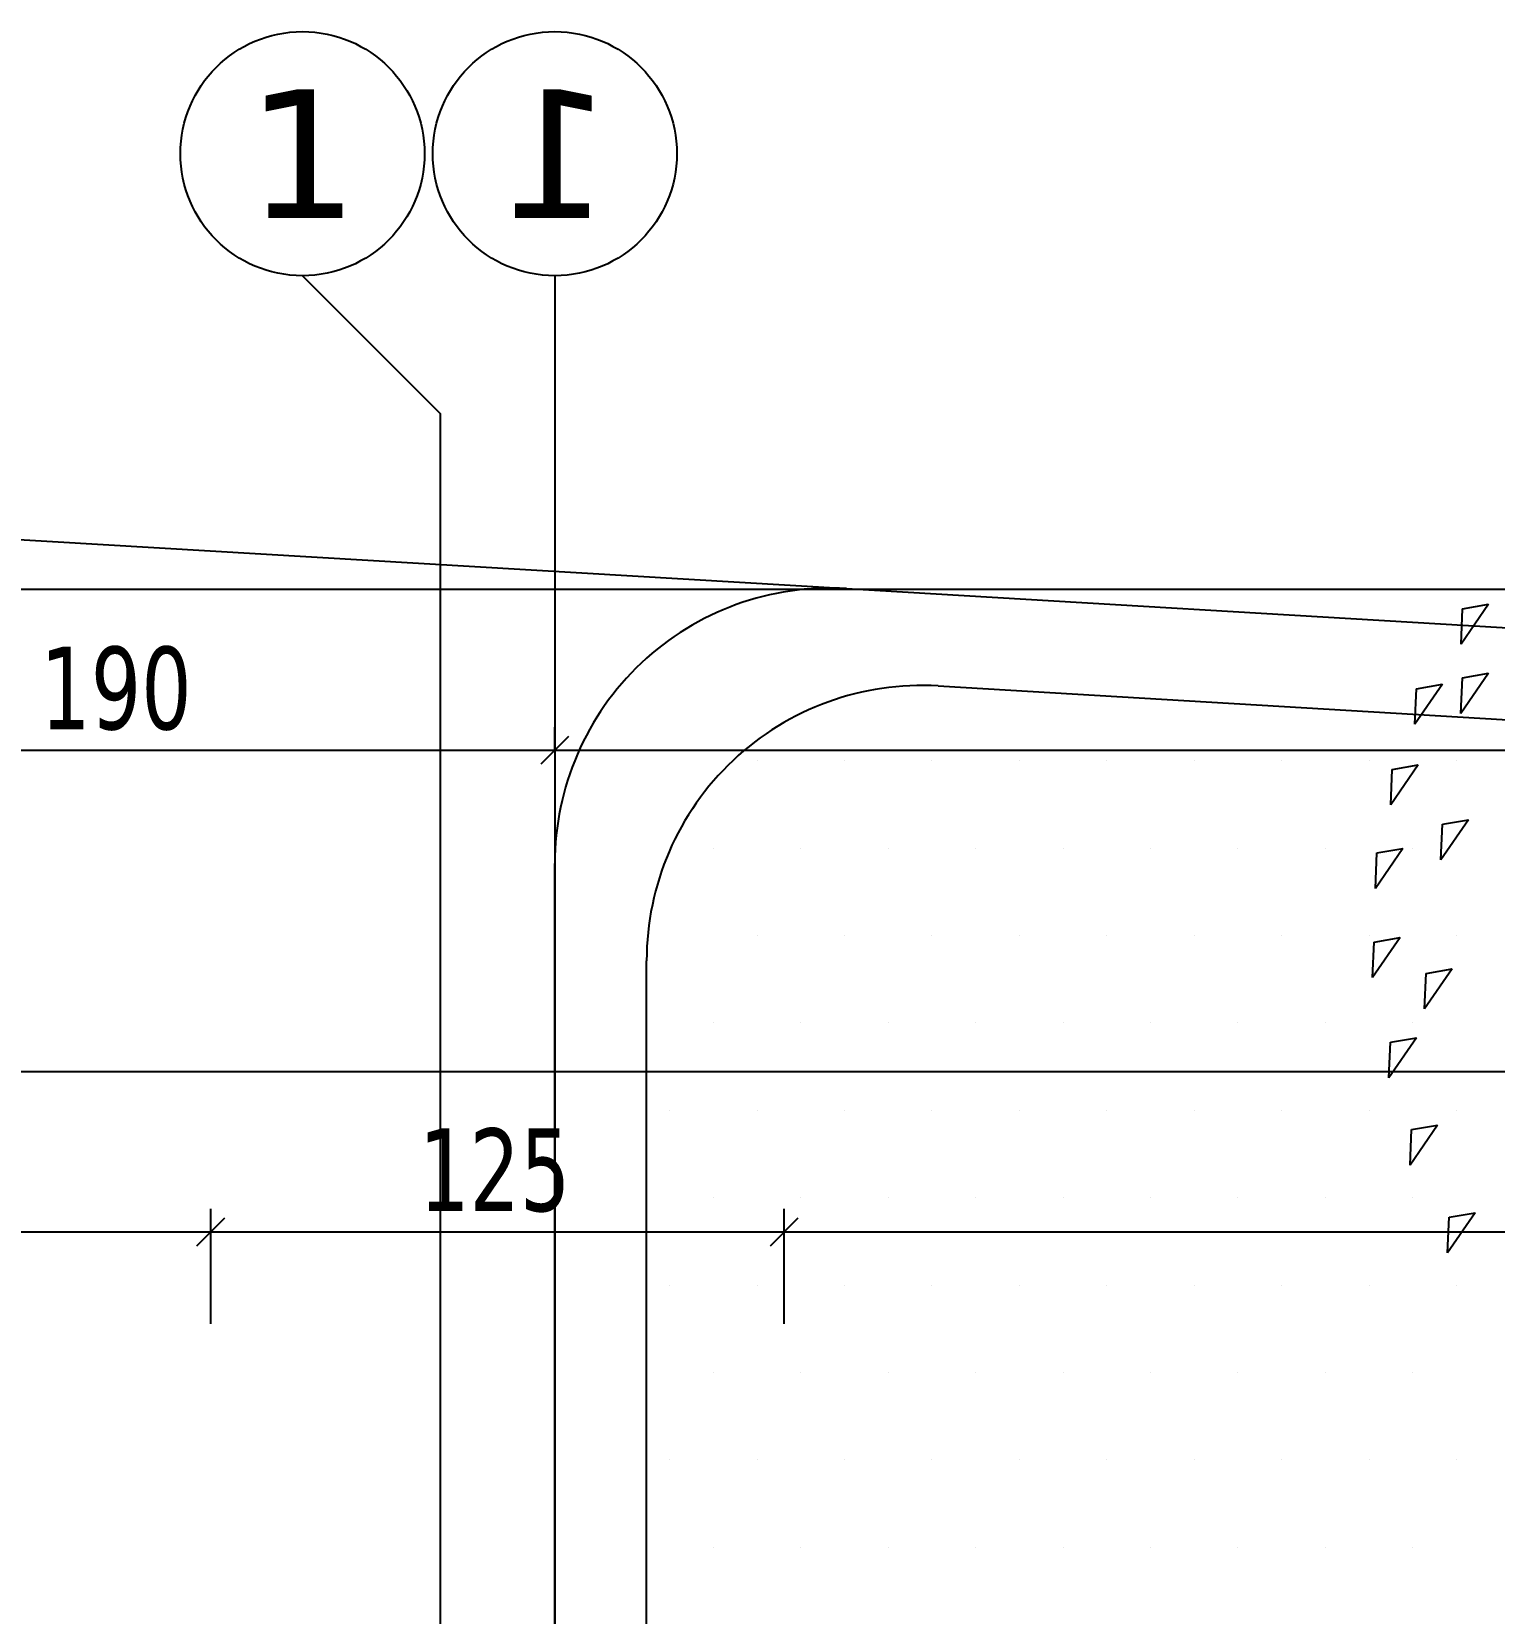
# Model space of a CAD drawing. Header units: millimetres. Extents: x 43168.9 to 43194.6, y -25545.1 to -25543.4.
# Drawn here: x 43171.9801 to 43172.0438, y -25543.7765 to -25543.7076 of the extents above; entities that cross this region are included whole.
import ezdxf
from ezdxf.enums import TextEntityAlignment as Align

# ---------------------------------------------------------------- set-up
doc = ezdxf.new("R2010")
doc.units = ezdxf.units.MM
doc.header["$LTSCALE"] = 200
doc.linetypes.add('DASHDOT2', pattern=[0.5, 0.25, -0.125, 0, -0.125])
doc.layers.add('agac_sgh', color=7, linetype='Continuous', true_color=0x244700)
doc.layers.add('cim_sgh', color=7, linetype='Continuous', true_color=0x248f00)
for name, color, linetype in [('aks_sgh', 5, 'DASHDOT2'), ('olcuaks_sgh', 41, 'Continuous'), ('olcudis_sgh', 185, 'Continuous'), ('vaziyet-01_sgh', 33, 'Continuous')]:
    doc.layers.add(name, color=color, linetype=linetype)
doc.styles.add('dim', font='VERDANA.TTF', dxfattribs={"width": 0.7})
doc.styles.add('text1', font='VERDANA.TTF')

msp = doc.modelspace()

# ---------------------------------------------------------------- linework, layer by layer
for p, q in [((43171.991879, -25543.718239), (43171.991879, -25543.718239)), ((43172.002879, -25543.718239), (43172.002879, -25543.740919))]:
    msp.add_line(p, q)
at = {"color": 0, "linetype": 'ByBlock', "lineweight": -2}
for p, q in [((43172.002279, -25543.739519), (43172.003479, -25543.738319)), ((43172.003479, -25543.738319), (43172.002279, -25543.739519)), ((43171.987279, -25543.760519), (43171.988479, -25543.759319)), ((43171.988479, -25543.759319), (43171.987279, -25543.760519)), ((43172.012279, -25543.760519), (43172.013479, -25543.759319)), ((43172.013479, -25543.759319), (43172.012279, -25543.760519))]:
    msp.add_line(p, q, dxfattribs=at)
at = {"linetype": 'Continuous'}
for centre in [(43171.991879, -25543.712919), (43172.002879, -25543.712919)]:
    msp.add_circle(centre, 0.00532, dxfattribs=at)
at = {"layer": 'agac_sgh', "color": 0}
for p, q in [((43172.043582, -25543.732557), (43172.042383, -25543.734302)), ((43172.042383, -25543.734302), (43172.04245, -25543.732753)), ((43172.04245, -25543.732753), (43172.043582, -25543.732557)), ((43172.04157, -25543.736045), (43172.040371, -25543.737791)), ((43172.040438, -25543.736241), (43172.04157, -25543.736045)), ((43172.043574, -25543.73557), (43172.042375, -25543.737315)), ((43172.042375, -25543.737315), (43172.042442, -25543.735766)), ((43172.042442, -25543.735766), (43172.043574, -25543.73557)), ((43172.040371, -25543.737791), (43172.040438, -25543.736241)), ((43172.040513, -25543.739561), (43172.039314, -25543.741307)), ((43172.039381, -25543.739757), (43172.040513, -25543.739561)), ((43172.039314, -25543.741307), (43172.039381, -25543.739757)), ((43172.042706, -25543.741951), (43172.041507, -25543.743697)), ((43172.041507, -25543.743697), (43172.041574, -25543.742147)), ((43172.041574, -25543.742147), (43172.042706, -25543.741951)), ((43172.039847, -25543.743203), (43172.038648, -25543.744948)), ((43172.038648, -25543.744948), (43172.038715, -25543.743399)), ((43172.038715, -25543.743399), (43172.039847, -25543.743203)), ((43172.039721, -25543.747089), (43172.038522, -25543.748835)), ((43172.038589, -25543.747285), (43172.039721, -25543.747089)), ((43172.038522, -25543.748835), (43172.038589, -25543.747285)), ((43172.041989, -25543.748452), (43172.04079, -25543.750197)), ((43172.040857, -25543.748648), (43172.041989, -25543.748452)), ((43172.04079, -25543.750197), (43172.040857, -25543.748648)), ((43172.040438, -25543.751457), (43172.039239, -25543.753203)), ((43172.039239, -25543.753203), (43172.039306, -25543.751653)), ((43172.039306, -25543.751653), (43172.040438, -25543.751457)), ((43172.041356, -25543.755259), (43172.040157, -25543.757005)), ((43172.040157, -25543.757005), (43172.040224, -25543.755455)), ((43172.040224, -25543.755455), (43172.041356, -25543.755259)), ((43172.042991, -25543.759082), (43172.041792, -25543.760828)), ((43172.041792, -25543.760828), (43172.041859, -25543.759278)), ((43172.041859, -25543.759278), (43172.042991, -25543.759082))]:
    msp.add_line(p, q, dxfattribs=at)
at = {"layer": 'aks_sgh'}
for p, q in [((43171.991879, -25543.718239), (43171.997879, -25543.724239)), ((43171.997879, -25543.724239), (43171.997879, -25543.740919)), ((43171.997879, -25543.740919), (43171.997879, -25544.609919)), ((43172.002879, -25543.740919), (43172.002879, -25544.609919))]:
    msp.add_line(p, q, dxfattribs=at)
at = {"layer": 'cim_sgh'}
for p, q in [((43172.0117, -25543.73938), (43172.0117, -25543.73938)), ((43172.01551, -25543.73938), (43172.01551, -25543.73938)), ((43172.01932, -25543.73938), (43172.01932, -25543.73938)), ((43172.02313, -25543.73938), (43172.02313, -25543.73938)), ((43172.02694, -25543.73938), (43172.02694, -25543.73938)), ((43172.03075, -25543.73938), (43172.03075, -25543.73938)), ((43172.03456, -25543.73938), (43172.03456, -25543.73938)), ((43172.03837, -25543.73938), (43172.03837, -25543.73938)), ((43172.04218, -25543.73938), (43172.04218, -25543.73938)), ((43172.009795, -25543.74319), (43172.009795, -25543.74319)), ((43172.013605, -25543.74319), (43172.013605, -25543.74319)), ((43172.017415, -25543.74319), (43172.017415, -25543.74319)), ((43172.021225, -25543.74319), (43172.021225, -25543.74319)), ((43172.025035, -25543.74319), (43172.025035, -25543.74319)), ((43172.028845, -25543.74319), (43172.028845, -25543.74319)), ((43172.032655, -25543.74319), (43172.032655, -25543.74319)), ((43172.036465, -25543.74319), (43172.036465, -25543.74319)), ((43172.040275, -25543.74319), (43172.040275, -25543.74319)), ((43172.0117, -25543.747), (43172.0117, -25543.747)), ((43172.01551, -25543.747), (43172.01551, -25543.747)), ((43172.01932, -25543.747), (43172.01932, -25543.747)), ((43172.02313, -25543.747), (43172.02313, -25543.747)), ((43172.02694, -25543.747), (43172.02694, -25543.747)), ((43172.03075, -25543.747), (43172.03075, -25543.747)), ((43172.03456, -25543.747), (43172.03456, -25543.747)), ((43172.03837, -25543.747), (43172.03837, -25543.747)), ((43172.04218, -25543.747), (43172.04218, -25543.747)), ((43172.009795, -25543.75081), (43172.009795, -25543.75081)), ((43172.013605, -25543.75081), (43172.013605, -25543.75081)), ((43172.017415, -25543.75081), (43172.017415, -25543.75081)), ((43172.021225, -25543.75081), (43172.021225, -25543.75081)), ((43172.025035, -25543.75081), (43172.025035, -25543.75081)), ((43172.028845, -25543.75081), (43172.028845, -25543.75081)), ((43172.032655, -25543.75081), (43172.032655, -25543.75081)), ((43172.036465, -25543.75081), (43172.036465, -25543.75081)), ((43172.040275, -25543.75081), (43172.040275, -25543.75081)), ((43172.00789, -25543.75462), (43172.00789, -25543.75462)), ((43172.0117, -25543.75462), (43172.0117, -25543.75462)), ((43172.01551, -25543.75462), (43172.01551, -25543.75462)), ((43172.01932, -25543.75462), (43172.01932, -25543.75462)), ((43172.02313, -25543.75462), (43172.02313, -25543.75462)), ((43172.02694, -25543.75462), (43172.02694, -25543.75462)), ((43172.03075, -25543.75462), (43172.03075, -25543.75462)), ((43172.03456, -25543.75462), (43172.03456, -25543.75462)), ((43172.03837, -25543.75462), (43172.03837, -25543.75462)), ((43172.04218, -25543.75462), (43172.04218, -25543.75462)), ((43172.009795, -25543.75843), (43172.009795, -25543.75843)), ((43172.013605, -25543.75843), (43172.013605, -25543.75843)), ((43172.017415, -25543.75843), (43172.017415, -25543.75843)), ((43172.021225, -25543.75843), (43172.021225, -25543.75843)), ((43172.025035, -25543.75843), (43172.025035, -25543.75843)), ((43172.028845, -25543.75843), (43172.028845, -25543.75843)), ((43172.032655, -25543.75843), (43172.032655, -25543.75843)), ((43172.036465, -25543.75843), (43172.036465, -25543.75843)), ((43172.040275, -25543.75843), (43172.040275, -25543.75843)), ((43172.00789, -25543.76224), (43172.00789, -25543.76224)), ((43172.0117, -25543.76224), (43172.0117, -25543.76224)), ((43172.01551, -25543.76224), (43172.01551, -25543.76224)), ((43172.01932, -25543.76224), (43172.01932, -25543.76224)), ((43172.02313, -25543.76224), (43172.02313, -25543.76224)), ((43172.02694, -25543.76224), (43172.02694, -25543.76224)), ((43172.03075, -25543.76224), (43172.03075, -25543.76224)), ((43172.03456, -25543.76224), (43172.03456, -25543.76224)), ((43172.03837, -25543.76224), (43172.03837, -25543.76224)), ((43172.04218, -25543.76224), (43172.04218, -25543.76224)), ((43172.009795, -25543.76605), (43172.009795, -25543.76605)), ((43172.013605, -25543.76605), (43172.013605, -25543.76605)), ((43172.017415, -25543.76605), (43172.017415, -25543.76605)), ((43172.021225, -25543.76605), (43172.021225, -25543.76605)), ((43172.025035, -25543.76605), (43172.025035, -25543.76605)), ((43172.028845, -25543.76605), (43172.028845, -25543.76605)), ((43172.032655, -25543.76605), (43172.032655, -25543.76605)), ((43172.036465, -25543.76605), (43172.036465, -25543.76605)), ((43172.040275, -25543.76605), (43172.040275, -25543.76605)), ((43172.00789, -25543.76986), (43172.00789, -25543.76986)), ((43172.0117, -25543.76986), (43172.0117, -25543.76986)), ((43172.01551, -25543.76986), (43172.01551, -25543.76986)), ((43172.01932, -25543.76986), (43172.01932, -25543.76986)), ((43172.02313, -25543.76986), (43172.02313, -25543.76986)), ((43172.02694, -25543.76986), (43172.02694, -25543.76986)), ((43172.03075, -25543.76986), (43172.03075, -25543.76986)), ((43172.03456, -25543.76986), (43172.03456, -25543.76986)), ((43172.03837, -25543.76986), (43172.03837, -25543.76986)), ((43172.04218, -25543.76986), (43172.04218, -25543.76986)), ((43172.009795, -25543.77367), (43172.009795, -25543.77367)), ((43172.013605, -25543.77367), (43172.013605, -25543.77367)), ((43172.017415, -25543.77367), (43172.017415, -25543.77367)), ((43172.021225, -25543.77367), (43172.021225, -25543.77367)), ((43172.025035, -25543.77367), (43172.025035, -25543.77367)), ((43172.028845, -25543.77367), (43172.028845, -25543.77367)), ((43172.032655, -25543.77367), (43172.032655, -25543.77367)), ((43172.036465, -25543.77367), (43172.036465, -25543.77367)), ((43172.040275, -25543.77367), (43172.040275, -25543.77367))]:
    msp.add_line(p, q, dxfattribs=at)
at = {"layer": 'olcuaks_sgh'}
for p, q in [((43172.200129, -25543.731919), (43171.531629, -25543.731919)), ((43172.002879, -25543.738919), (43172.002879, -25543.737919)), ((43172.002879, -25543.738919), (43172.002879, -25543.737919)), ((43171.964629, -25543.738919), (43172.003129, -25543.738919)), ((43172.002629, -25543.738919), (43172.186129, -25543.738919))]:
    msp.add_line(p, q, dxfattribs=at)
at = {"layer": 'olcudis_sgh'}
for p, q in [((43171.543629, -25543.752919), (43172.188129, -25543.752919)), ((43171.987879, -25543.763919), (43171.987879, -25543.758919)), ((43171.987879, -25543.763919), (43171.987879, -25543.758919)), ((43172.012879, -25543.763919), (43172.012879, -25543.758919)), ((43172.012879, -25543.763919), (43172.012879, -25543.758919)), ((43171.743629, -25543.759919), (43171.988129, -25543.759919)), ((43171.987629, -25543.759919), (43172.013129, -25543.759919)), ((43172.012629, -25543.759919), (43172.174129, -25543.759919))]:
    msp.add_line(p, q, dxfattribs=at)
at = {"layer": 'vaziyet-01_sgh'}
for p, q in [((43171.717591, -25543.714163), (43172.015591, -25543.731876)), ((43172.015591, -25543.731876), (43172.057565, -25543.734371)), ((43172.019591, -25543.736121), (43172.058398, -25543.738428)), ((43172.002879, -25543.837919), (43172.002879, -25543.743855)), ((43172.006879, -25543.837919), (43172.006879, -25543.7481))]:
    msp.add_line(p, q, dxfattribs=at)
for centre in [(43172.014879, -25543.743855), (43172.018879, -25543.7481)]:
    msp.add_arc(centre, 0.012, 86.59829, 180, dxfattribs=at)

# ---------------------------------------------------------------- texts
at = {"linetype": 'Continuous', "style": 'text1'}
msp.add_attdef('1', text='', height=0.0056, dxfattribs=at).set_placement((43171.991879, -25543.712919), align=Align.MIDDLE)
at = {"linetype": 'Continuous', "style": 'text1', "text_generation_flag": 4}
msp.add_attdef('1', text='', height=0.0056, rotation=180, dxfattribs=at).set_placement((43172.002879, -25543.712919), align=Align.MIDDLE)
at = {"layer": 'olcuaks_sgh', "color": 2, "style": 'dim', "width": 0.7}
msp.add_text('190', height=0.0036, dxfattribs=at).set_placement((43171.980453, -25543.738008))
at = {"layer": 'olcudis_sgh', "color": 2, "style": 'dim', "width": 0.7}
msp.add_text('125', height=0.0036, dxfattribs=at).set_placement((43171.996961, -25543.759007))

doc.saveas('drawing.dxf')
